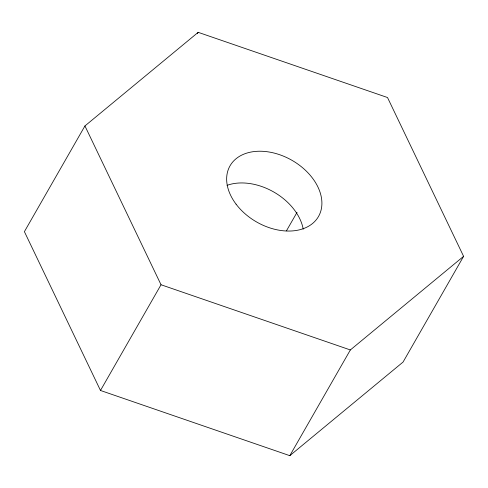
<?xml version="1.0" encoding="UTF-8"?>
<svg xmlns="http://www.w3.org/2000/svg" width="488" height="488" viewBox="0 0 488 488"><rect width="100%" height="100%" fill="white"/><g stroke="black" fill="none" stroke-linecap="round" stroke-linejoin="round"><path stroke-width="0.73" d="M84.942 125.941L24.4 231.66L100.485 390.473L289.811 455.67L403.058 362.059L463.6 256.34L387.515 97.527L198.189 32.33L84.942 125.941L161.028 284.754L350.353 349.951L463.6 256.34M197.433 33.654L198.189 32.33M100.485 390.473L161.028 284.754M286.45 230.83L297.046 212.329M289.811 455.67L350.353 349.951M227.048 185.342A50.978 35.545 29.8 0 1 303.219 229.171M236.058 204.149A50.978 35.545 29.8 0 0 318.011 217.312A50.978 35.545 29.8 0 0 268.748 151.957A50.978 35.545 29.8 0 0 236.058 204.149"/></g></svg>
